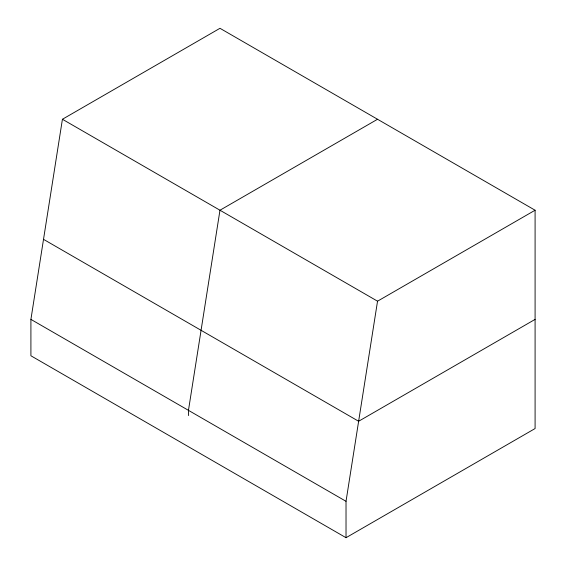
<?xml version="1.0" encoding="UTF-8"?>
<svg xmlns="http://www.w3.org/2000/svg" width="566" height="566" viewBox="0 0 566 566"><rect width="100%" height="100%" fill="white"/><g stroke="black" fill="none" stroke-linecap="round" stroke-linejoin="round"><path stroke-width="0.85" d="M30.911 319.387L62.423 119.263L219.976 28.3L535.089 210.227L535.089 428.547L346.024 537.7L30.911 355.773L30.911 319.387L346.024 501.313L346.024 537.7M346.024 501.313L377.536 301.19L535.089 210.227M377.536 119.263L219.976 210.227L188.464 410.35L188.62 415.585M535.089 319.387L358.625 421.267L43.518 239.34M62.423 119.263L377.536 301.19"/></g></svg>
